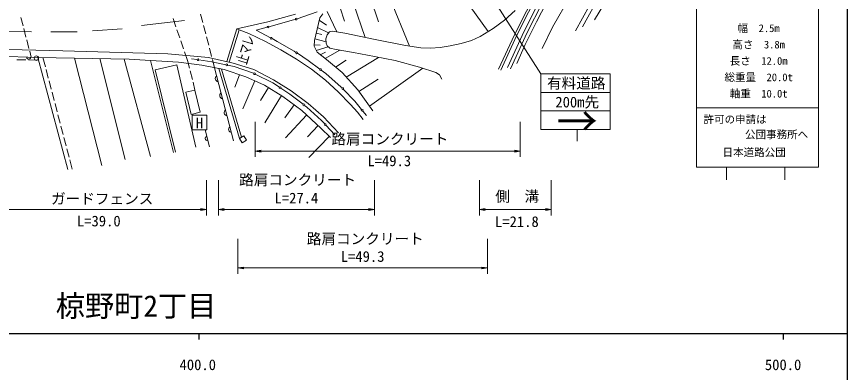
# Model space of a CAD drawing. Units: millimetres at full size, sheet at 1:1000; details may follow other scales. Extents: x 40000 to 680000, y 20000 to 380000.
# Drawn here: x 436848 to 579000, y 198357 to 259225 of the extents above; entities that cross this region are included whole.
import ezdxf
from ezdxf.enums import TextEntityAlignment as Align

# ---------------------------------------------------------------- set-up
doc = ezdxf.new("R2010")
doc.units = ezdxf.units.MM
doc.header["$LTSCALE"] = 1000
for name, color, linetype, lineweight in [('M-BGD', 7, 'Continuous', 13), ('M-BMK-ROW', 30, 'Continuous', 13), ('M-STR-HTXT', 7, 'Continuous', 13), ('M-STR-STRC', 7, 'Continuous', 13), ('M-TTL-BAND', 7, 'Continuous', 25)]:
    doc.layers.add(name, color=color, linetype=linetype, lineweight=lineweight)
doc.layers.add('M-BMK-HTXT', color=7, linetype='Continuous')
doc.styles.add('ＭＳ ゴシック', font='')
doc.styles.get('ＭＳ ゴシック').set_extended_font_data('MS Gothic')

# ---------------------------------------------------------------- blocks, each defined once
blk = doc.blocks.new('open_arrow')
at = {"color": 0, "linetype": 'Continuous', "lineweight": -2}
blk.add_lwpolyline([(7.5, 1.25), (0, 0), (7.5, -1.25)], dxfattribs=at)

msp = doc.modelspace()

# ---------------------------------------------------------------- linework, layer by layer
at = {"layer": 'M-BGD'}
for p, q in [((509019, 268607), (517542, 256675)), ((500254, 263564), (504102, 254189)), ((497396, 262452), (498764, 258334)), ((492200, 260756), (492969, 258474)), ((494493, 261458), (496481, 255653)), ((437559, 259098), (437942, 257647)), ((464107, 257463), (463614, 258880)), ((468715, 258191), (468341, 259644)), ((484230, 258648), (484550, 258757)), ((484834, 258853), (488281, 260019)), ((489965, 260113), (491640, 256609)), ((458201, 257708), (465591, 258560)), ((469214, 256255), (468840, 257707)), ((477864, 256893), (479735, 257409)), ((480025, 257489), (484230, 258648)), ((488327, 257343), (490237, 256423)), ((488627, 258590), (489884, 257773)), ((433932, 256754), (439414, 256601)), ((438069, 257164), (438452, 255714)), ((442683, 256614), (447186, 256639)), ((449806, 256766), (454907, 257148)), ((464764, 255574), (464271, 256991)), ((474507, 257114), (472800, 251526)), ((474938, 256983), (473241, 251429)), ((480299, 255596), (477864, 256893)), ((488094, 256371), (489066, 256138)), ((438580, 255230), (438963, 253780)), ((465421, 253685), (464928, 255102)), ((469714, 254318), (469339, 255771)), ((481431, 254993), (480564, 255455)), ((484360, 253295), (481431, 254993)), ((487861, 255400), (489804, 254933)), ((439090, 253296), (439357, 252286)), ((466100, 251733), (465585, 253213)), ((470213, 252381), (469838, 253834)), ((484638, 253114), (484360, 253295)), ((487787, 254380), (488814, 254363)), ((488117, 253423), (490169, 254063)), ((488807, 252695), (489674, 253162)), ((489627, 252070), (492147, 253470)), ((432352, 252478), (440491, 252255)), ((436908, 251834), (438407, 251813)), ((438907, 251807), (440616, 251783)), ((445585, 233052), (440491, 252255)), ((441351, 252237), (441767, 250655)), ((446727, 252123), (451403, 233765)), ((451060, 252031), (455438, 234795)), ((455227, 251942), (459774, 235310)), ((466431, 250413), (466100, 251733)), ((466749, 252010), (467740, 251871)), ((468037, 251829), (470279, 251514)), ((470701, 250488), (470338, 251897)), ((486759, 251737), (484890, 252951)), ((488737, 250256), (486759, 251737)), ((491432, 250580), (493215, 251790)), ((493259, 248866), (498742, 252247)), ((470279, 251514), (472660, 251002)), ((470701, 250488), (473973, 237966)), ((474991, 238396), (471447, 250344)), ((475344, 238614), (471889, 250259)), ((472954, 250939), (474095, 250693)), ((474095, 250693), (477224, 249625)), ((497208, 243902), (506353, 250378)), ((441894, 250171), (442275, 248720)), ((466917, 248473), (466552, 249928)), ((474973, 249277), (474204, 247132)), ((477224, 249625), (477426, 249523)), ((477694, 249389), (480678, 247889)), ((489735, 249509), (488977, 250076)), ((492399, 247172), (489735, 249509)), ((442402, 248237), (442783, 246786)), ((467369, 246667), (467038, 247988)), ((477624, 248226), (475553, 243460)), ((480678, 247889), (481817, 247144)), ((495427, 246416), (498707, 248495)), ((442910, 246302), (443292, 244852)), ((479954, 247089), (478591, 244876)), ((482068, 246980), (483597, 245981)), ((483597, 245981), (485872, 244226)), ((492544, 247021), (492399, 247172)), ((494720, 244758), (492752, 246805)), ((482166, 245726), (479302, 241075)), ((495887, 243309), (494720, 244758)), ((443419, 244368), (443800, 242917)), ((484368, 244111), (482733, 241923)), ((486110, 244043), (486516, 243729)), ((486516, 243729), (489035, 241440)), ((443927, 242434), (444308, 240983)), ((466913, 242355), (469413, 242355)), ((466913, 239855), (466913, 242355)), ((469413, 239855), (469413, 242355)), ((486477, 242382), (482863, 238496)), ((496702, 242296), (496075, 243075)), ((444435, 240499), (444817, 239049)), ((488420, 240575), (486614, 238632)), ((489035, 241440), (489565, 240864)), ((489769, 240643), (491286, 238997)), ((466913, 239855), (469413, 239855)), ((469103, 239855), (469835, 236953)), ((444944, 238565), (445325, 237114)), ((490338, 238741), (486854, 235133)), ((445452, 236631), (445833, 235180)), ((445960, 234696), (446376, 233114))]:
    msp.add_line(p, q, dxfattribs=at)
for points in [[(520835, 250518), (523699, 256737), (526285, 261785), (528980, 266645), (531535, 270774), (534604, 275385), (537050, 278828), (539667, 282489), (541708, 285168), (544605, 288627), (548251, 292615), (552426, 297086), (554950, 299719), (556967, 301535)], [(521335, 250288), (524194, 256497), (526770, 261526), (529455, 266367), (531998, 270477), (535057, 275073), (537498, 278509), (540109, 282162), (542168, 284760), (545041, 288208), (548668, 292166), (552859, 296565), (555386, 299186), (557237, 300927)], [(522421, 251208), (523886, 254469), (525797, 258332), (527510, 261656), (530050, 266241), (532410, 270120), (536242, 275799), (539350, 280098), (542061, 283533), (546103, 288382), (549889, 292448), (554551, 297391), (557517, 300298)], [(519324, 250257), (522035, 256083), (524102, 260175), (526148, 263997), (527945, 267103), (530022, 270675), (532244, 274425), (534082, 277603), (535412, 280002), (536762, 282442), (538424, 285589), (540002, 288477), (541976, 292049), (543502, 294687), (544847, 297050)], [(519687, 250088), (522395, 255909), (524457, 259991), (526497, 263803), (528291, 266902), (530367, 270473), (532589, 274223), (534431, 277406), (535762, 279808), (537114, 282252), (538776, 285400), (540353, 288284), (542324, 291852), (543849, 294488), (545414, 297007)], [(526771, 253777), (528570, 257399), (531538, 262704), (535020, 268382), (538338, 273243), (541867, 278103), (545605, 282730), (547872, 285488), (551424, 289367), (555093, 293246), (559010, 296934)], [(532503, 256768), (536071, 263371), (538548, 267484), (540636, 270677), (543627, 274899), (545465, 277314), (548565, 281084), (552008, 285259), (555342, 288702), (557570, 290976), (560451, 293691)], [(533651, 257467), (536679, 263023), (539141, 267111), (541215, 270283), (544191, 274485), (546014, 276879), (549106, 280639), (552530, 284792), (555844, 288213), (558060, 290476), (560752, 293013)], [(535748, 258666), (538729, 263695), (540871, 267185), (544026, 271648), (547625, 276368), (550639, 280177), (554098, 284056), (556411, 286557), (558818, 288971), (561472, 291392)], [(522183, 260245), (520329, 258594), (518381, 257176), (516138, 255837), (514705, 255167), (512913, 254621), (511028, 254216), (509330, 253936), (507663, 253842), (506012, 253905), (503395, 254294), (497927, 255354), (493035, 256366), (490836, 256749), (490379, 256603), (489971, 256084), (489777, 255447), (489818, 254665), (490012, 254215), (490442, 253799), (491501, 253585), (494471, 253060), (498085, 252375), (501622, 251689), (505781, 250568), (508559, 249657), (509193, 249262), (509608, 248535)], [(474507, 257114), (479848, 258343), (484545, 259628)], [(497785, 243086), (495215, 246716), (492551, 249644), (489887, 251872), (488251, 253118), (487784, 254178), (487800, 255144), (488734, 259038), (489248, 259693)], [(376200, 258432), (388932, 256763), (401239, 255466), (411905, 254664), (420490, 254149), (430774, 253710), (444741, 253386), (462705, 252861), (469688, 252203), (473895, 251287), (477444, 250200), (480792, 248425), (483826, 246508), (486717, 244333), (489350, 242072), (491925, 239324)], [(474507, 257114), (474938, 256983), (476595, 256320), (479415, 254996), (482078, 253562), (484727, 251942), (487282, 250229), (489728, 248344), (491846, 246381), (493996, 244215), (495180, 242875), (496146, 241598)], [(440491, 252255), (456081, 251924), (459738, 251740), (463672, 235989)], [(459738, 251740), (464536, 251424), (468524, 250909), (472378, 250164), (476060, 248905), (479266, 247512), (482395, 245585), (485638, 243162), (488901, 240128), (490561, 238526)], [(464020, 236024), (460580, 250137), (464262, 250957), (467525, 236886)]]:
    msp.add_lwpolyline(points, dxfattribs=at)
for points in [[(467369, 246667), (468259, 242864), (466712, 242502), (465821, 246305)], [(474991, 238396), (475720, 238848), (476193, 238085), (475464, 237633)]]:
    msp.add_lwpolyline(points, close=True, dxfattribs=at)
for centre in [(484692, 258805), (479880, 257449), (480431, 255526), (484764, 253033), (467888, 251850), (472807, 250970), (488857, 250166), (477560, 249456), (481942, 247062), (492648, 246913), (485991, 244134), (495981, 243192), (489667, 240754)]:
    msp.add_circle(centre, 150, dxfattribs=at)
for centre, radius, start, end in [((438921, 252298), 350, 178.43397, 358.43397), ((471375, 248627), 532, 124.65915, 264.62723), ((472134, 245725), 532, 124.65915, 264.62723), ((472892, 242822), 532, 124.65915, 264.62723), ((473651, 239919), 532, 124.65915, 264.62723), ((469469, 238404), 350, 104.16033, 284.16033)]:
    msp.add_arc(centre, radius, start, end, dxfattribs=at)
at = {"layer": 'M-BMK-ROW'}
msp.add_circle((440229, 252120), 375, dxfattribs=at)
at = {"layer": 'M-STR-HTXT'}
for p, q in [((477687, 241218), (477687, 235218)), ((523015, 241218), (523015, 235218)), ((477687, 236218), (523015, 236218)), ((469319, 231218), (469319, 225218)), ((471379, 231218), (471379, 225218)), ((498064, 231218), (498064, 225218)), ((516040, 231218), (516040, 225218)), ((528340, 231218), (528340, 225218)), ((432352, 226218), (469319, 226218)), ((471379, 226218), (498064, 226218)), ((516040, 226218), (528340, 226218)), ((474707, 221218), (474707, 215218)), ((517409, 221218), (517409, 215218)), ((474707, 216218), (517409, 216218))]:
    msp.add_line(p, q, dxfattribs=at)
at = {"layer": 'M-STR-STRC'}
for p, q in [((496371, 296627), (526556, 249430)), ((553210, 266489), (553210, 233445)), ((574056, 266489), (574056, 233445)), ((526556, 249430), (538387, 249430)), ((526556, 249430), (526556, 239930)), ((538387, 249430), (538387, 239930)), ((526556, 246263), (538387, 246263)), ((526556, 243096), (538387, 243096)), ((553210, 243645), (574056, 243645)), ((538387, 239930), (526556, 239930)), ((532744, 239930), (532744, 237911)), ((553210, 233445), (574056, 233445)), ((558309, 233445), (558309, 231274)), ((568299, 233445), (568299, 231274))]:
    msp.add_line(p, q, dxfattribs=at)
at = {"layer": 'M-TTL-BAND'}
for p, q in [((579000, 20000), (579000, 370000)), ((40000, 205000), (579000, 205000)), ((468000, 205000), (468000, 204000)), ((568000, 205000), (568000, 204000))]:
    msp.add_line(p, q, dxfattribs=at)

# ---------------------------------------------------------------- block references
at = {"layer": 'M-STR-HTXT', "xscale": 133, "yscale": 133}
for p in [(477687, 236218), (471379, 226218), (516040, 226218), (474707, 216218)]:
    msp.add_blockref('open_arrow', p, dxfattribs=at)
at = {"layer": 'M-STR-HTXT', "xscale": 133, "yscale": 133, "rotation": 180}
for p in [(523015, 236218), (469319, 226218), (498064, 226218), (528340, 226218), (517409, 216218)]:
    msp.add_blockref('open_arrow', p, dxfattribs=at)

# ---------------------------------------------------------------- texts
at = {"layer": 'M-BGD', "style": 'ＭＳ ゴシック', "width": 0.65}
msp.add_text('止マレ', height=1833, rotation=73.012, dxfattribs=at).set_placement((476013, 253580), align=Align.MIDDLE_CENTER)
at = {"layer": 'M-BGD', "style": 'ＭＳ ゴシック'}
msp.add_text('H', height=1833, dxfattribs=at).set_placement((468152, 241003), align=Align.MIDDLE_CENTER)
at = {"layer": 'M-BMK-HTXT', "style": 'ＭＳ ゴシック'}
msp.add_text('椋野町2丁目', height=3666, dxfattribs=at).set_placement((457291, 209725), align=Align.MIDDLE_CENTER)
at = {"layer": 'M-STR-HTXT', "style": 'ＭＳ ゴシック'}
for s, p in [('路肩コンクリート', (500716, 238290)), ('路肩コンクリート', (484927, 231303)), ('ガードフェンス', (451493, 228068)), ('側\u3000溝', (522512, 228479)), ('路肩コンクリート', (496508, 221218))]:
    msp.add_text(s, height=1833, dxfattribs=at).set_placement(p, align=Align.MIDDLE_CENTER)
for s, p in [('L=49.3', (500611, 233085)), ('L=27.4', (484721, 226718)), ('L=39.0', (450913, 222788)), ('L=21.8', (522448, 222683)), ('L=49.3', (496058, 216718))]:
    msp.add_text(s, height=1833, dxfattribs=at).set_placement(p, align=Align.BOTTOM_CENTER)
at = {"layer": 'M-STR-STRC', "style": 'ＭＳ ゴシック'}
for s, p in [('幅\u30002.5m', (563814, 256185)), ('高さ\u30003.8m', (563814, 253385)), ('長さ\u300012.0m', (563814, 250585)), ('総重量\u300020.0t', (563814, 247785)), ('軸重\u300010.0t', (563814, 244985))]:
    msp.add_text(s, height=1320, dxfattribs=at).set_placement(p, align=Align.BOTTOM_CENTER)
for s, p in [('有料道路', (532604, 247832)), ('200m先', (532779, 244607))]:
    msp.add_text(s, height=1833, dxfattribs=at).set_placement(p, align=Align.MIDDLE_CENTER)
msp.add_text('←', height=5132, rotation=180, dxfattribs=at).set_placement((532779, 241488), align=Align.MIDDLE_CENTER)
for s, p in [('許可の申請は', (554385, 240582)), ('公団事務所へ', (561483, 238006)), ('日本道路公団', (557645, 234956))]:
    msp.add_text(s, height=1320, dxfattribs=at).set_placement(p, align=Align.BOTTOM_LEFT)
at = {"layer": 'M-TTL-BAND', "style": 'ＭＳ ゴシック'}
for s, p in [('400.0', (467844, 198195)), ('500.0', (568000, 198195))]:
    msp.add_text(s, height=1833, dxfattribs=at).set_placement(p, align=Align.BOTTOM_CENTER)

doc.saveas('drawing.dxf')
